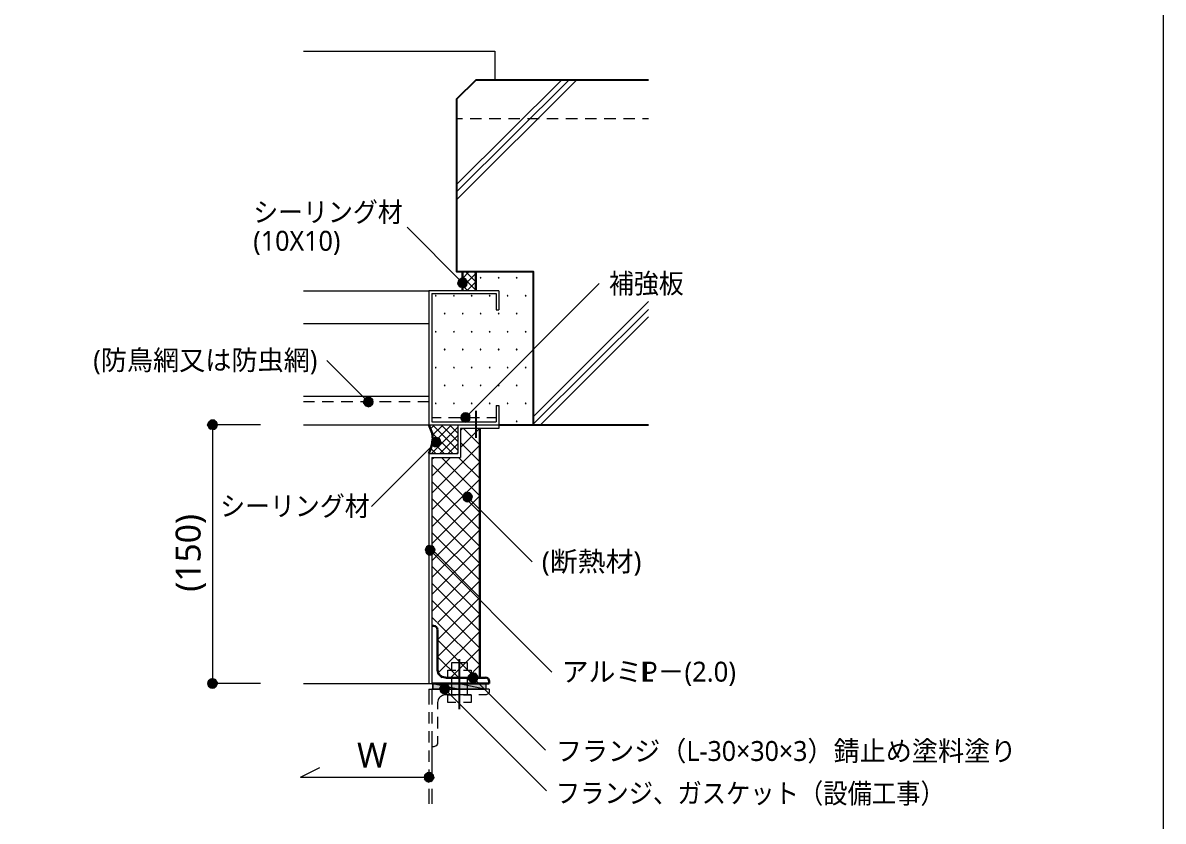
# Model space of a CAD drawing. Header units: millimetres. Extents: x 0 to 420, y 0 to 297.
# Drawn here: x 301.1 to 420.2, y 74.5 to 157.8 of the extents above; entities that cross this region are included whole.
import ezdxf
from ezdxf.enums import TextEntityAlignment as Align

# ---------------------------------------------------------------- set-up
doc = ezdxf.new("R2010")
doc.units = ezdxf.units.MM
doc.styles.add('kst32b', font='NotoSansJP-Variable.ttf')

msp = doc.modelspace()

# ---------------------------------------------------------------- hatches: boundary and pattern name
h = msp.add_hatch(color=7)
h.paths.add_polyline_path([(347.03, 131.19), (346.84, 131.17), (347.03, 130.7), (347.03, 131.19)])
h.paths.add_polyline_path([(346.84, 131.17), (347.03, 130.7), (346.67, 131.04), (346.84, 131.17)])
h.paths.add_polyline_path([(347.03, 130.7), (346.67, 131.04), (346.56, 130.89), (347.03, 130.7)])
for points in [[(347.22, 131.17), (347.03, 131.19), (347.03, 130.7), (347.22, 131.17)], [(348.91, 131.28), (348.89, 131.25), (348.87, 131.23), (348.89, 131.21), (348.91, 131.19), (348.93, 131.21), (348.95, 131.23), (348.93, 131.25), (348.91, 131.28)], [(350.8, 131.28), (350.77, 131.25), (350.75, 131.23), (350.77, 131.21), (350.8, 131.19), (350.82, 131.21), (350.84, 131.23), (350.82, 131.25), (350.8, 131.28)], [(352.68, 131.28), (352.66, 131.25), (352.64, 131.23), (352.66, 131.21), (352.68, 131.19), (352.7, 131.21), (352.72, 131.23), (352.7, 131.25), (352.68, 131.28)], [(344.23, 129.39), (344.21, 129.37), (344.19, 129.35), (344.21, 129.33), (344.23, 129.31), (344.25, 129.33), (344.28, 129.35), (344.25, 129.37), (344.23, 129.39)], [(346.12, 129.39), (346.1, 129.37), (346.07, 129.35), (346.1, 129.33), (346.12, 129.31), (346.14, 129.33), (346.16, 129.35), (346.14, 129.37), (346.12, 129.39)], [(347.98, 129.39), (347.96, 129.37), (347.94, 129.35), (347.96, 129.33), (347.98, 129.31), (348, 129.33), (348.02, 129.35), (348, 129.37), (347.98, 129.39)], [(349.86, 129.39), (349.84, 129.37), (349.82, 129.35), (349.84, 129.33), (349.86, 129.31), (349.88, 129.33), (349.91, 129.35), (349.88, 129.37), (349.86, 129.39)], [(351.73, 129.39), (351.71, 129.37), (351.68, 129.35), (351.71, 129.33), (351.73, 129.31), (351.75, 129.33), (351.77, 129.35), (351.75, 129.37), (351.73, 129.39)], [(353.61, 129.39), (353.59, 129.37), (353.57, 129.35), (353.59, 129.33), (353.61, 129.31), (353.63, 129.33), (353.65, 129.35), (353.63, 129.37), (353.61, 129.39)], [(345.16, 127.53), (345.14, 127.51), (345.12, 127.49), (345.14, 127.47), (345.16, 127.44), (345.19, 127.47), (345.21, 127.49), (345.19, 127.51), (345.16, 127.53)], [(347.05, 127.53), (347.03, 127.51), (347.01, 127.49), (347.03, 127.47), (347.05, 127.44), (347.07, 127.47), (347.09, 127.49), (347.07, 127.51), (347.05, 127.53)], [(348.91, 127.53), (348.89, 127.51), (348.87, 127.49), (348.89, 127.47), (348.91, 127.44), (348.93, 127.47), (348.95, 127.49), (348.93, 127.51), (348.91, 127.53)], [(350.8, 127.53), (350.77, 127.51), (350.75, 127.49), (350.77, 127.47), (350.8, 127.44), (350.82, 127.47), (350.84, 127.49), (350.82, 127.51), (350.8, 127.53)], [(352.68, 127.53), (352.66, 127.51), (352.64, 127.49), (352.66, 127.47), (352.68, 127.44), (352.7, 127.47), (352.72, 127.49), (352.7, 127.51), (352.68, 127.53)], [(344.23, 125.65), (344.21, 125.62), (344.19, 125.6), (344.21, 125.58), (344.23, 125.56), (344.25, 125.58), (344.28, 125.6), (344.25, 125.62), (344.23, 125.65)], [(346.12, 125.65), (346.1, 125.62), (346.07, 125.6), (346.1, 125.58), (346.12, 125.56), (346.14, 125.58), (346.16, 125.6), (346.14, 125.62), (346.12, 125.65)], [(347.98, 125.65), (347.96, 125.62), (347.94, 125.6), (347.96, 125.58), (347.98, 125.56), (348, 125.58), (348.02, 125.6), (348, 125.62), (347.98, 125.65)], [(349.86, 125.65), (349.84, 125.62), (349.82, 125.6), (349.84, 125.58), (349.86, 125.56), (349.88, 125.58), (349.91, 125.6), (349.88, 125.62), (349.86, 125.65)], [(351.73, 125.65), (351.71, 125.62), (351.68, 125.6), (351.71, 125.58), (351.73, 125.56), (351.75, 125.58), (351.77, 125.6), (351.75, 125.62), (351.73, 125.65)], [(353.61, 125.65), (353.59, 125.62), (353.57, 125.6), (353.59, 125.58), (353.61, 125.56), (353.63, 125.58), (353.65, 125.6), (353.63, 125.62), (353.61, 125.65)], [(345.16, 123.78), (345.14, 123.76), (345.12, 123.74), (345.14, 123.72), (345.16, 123.7), (345.19, 123.72), (345.21, 123.74), (345.19, 123.76), (345.16, 123.78)], [(347.05, 123.78), (347.03, 123.76), (347.01, 123.74), (347.03, 123.72), (347.05, 123.7), (347.07, 123.72), (347.09, 123.74), (347.07, 123.76), (347.05, 123.78)], [(348.91, 123.78), (348.89, 123.76), (348.87, 123.74), (348.89, 123.72), (348.91, 123.7), (348.93, 123.72), (348.95, 123.74), (348.93, 123.76), (348.91, 123.78)], [(350.8, 123.78), (350.77, 123.76), (350.75, 123.74), (350.77, 123.72), (350.8, 123.7), (350.82, 123.72), (350.84, 123.74), (350.82, 123.76), (350.8, 123.78)], [(352.68, 123.78), (352.66, 123.76), (352.64, 123.74), (352.66, 123.72), (352.68, 123.7), (352.7, 123.72), (352.72, 123.74), (352.7, 123.76), (352.68, 123.78)], [(344.23, 121.9), (344.21, 121.88), (344.19, 121.86), (344.21, 121.84), (344.23, 121.81), (344.25, 121.84), (344.28, 121.86), (344.25, 121.88), (344.23, 121.9)], [(346.12, 121.9), (346.1, 121.88), (346.07, 121.86), (346.1, 121.84), (346.12, 121.81), (346.14, 121.84), (346.16, 121.86), (346.14, 121.88), (346.12, 121.9)], [(347.98, 121.9), (347.96, 121.88), (347.94, 121.86), (347.96, 121.84), (347.98, 121.81), (348, 121.84), (348.02, 121.86), (348, 121.88), (347.98, 121.9)], [(349.86, 121.9), (349.84, 121.88), (349.82, 121.86), (349.84, 121.84), (349.86, 121.81), (349.88, 121.84), (349.91, 121.86), (349.88, 121.88), (349.86, 121.9)], [(351.73, 121.9), (351.71, 121.88), (351.68, 121.86), (351.71, 121.84), (351.73, 121.81), (351.75, 121.84), (351.77, 121.86), (351.75, 121.88), (351.73, 121.9)], [(353.61, 121.9), (353.59, 121.88), (353.57, 121.86), (353.59, 121.84), (353.61, 121.81), (353.63, 121.84), (353.65, 121.86), (353.63, 121.88), (353.61, 121.9)], [(345.16, 120.04), (345.14, 120.01), (345.12, 119.99), (345.14, 119.97), (345.16, 119.95), (345.19, 119.97), (345.21, 119.99), (345.19, 120.01), (345.16, 120.04)], [(347.05, 120.04), (347.03, 120.01), (347.01, 119.99), (347.03, 119.97), (347.05, 119.95), (347.07, 119.97), (347.09, 119.99), (347.07, 120.01), (347.05, 120.04)], [(348.91, 120.04), (348.89, 120.01), (348.87, 119.99), (348.89, 119.97), (348.91, 119.95), (348.93, 119.97), (348.95, 119.99), (348.93, 120.01), (348.91, 120.04)], [(350.8, 120.04), (350.77, 120.01), (350.75, 119.99), (350.77, 119.97), (350.8, 119.95), (350.82, 119.97), (350.84, 119.99), (350.82, 120.01), (350.8, 120.04)], [(352.68, 120.04), (352.66, 120.01), (352.64, 119.99), (352.66, 119.97), (352.68, 119.95), (352.7, 119.97), (352.72, 119.99), (352.7, 120.01), (352.68, 120.04)], [(337.38, 118.75), (337.18, 118.79), (337.18, 118.28), (337.38, 118.75)], [(344.23, 118.15), (344.21, 118.13), (344.19, 118.11), (344.21, 118.09), (344.23, 118.07), (344.25, 118.09), (344.28, 118.11), (344.25, 118.13), (344.23, 118.15)], [(346.12, 118.15), (346.1, 118.13), (346.07, 118.11), (346.1, 118.09), (346.12, 118.07), (346.14, 118.09), (346.16, 118.11), (346.14, 118.13), (346.12, 118.15)], [(347.98, 118.15), (347.96, 118.13), (347.94, 118.11), (347.96, 118.09), (347.98, 118.07), (348, 118.09), (348.02, 118.11), (348, 118.13), (347.98, 118.15)], [(349.86, 118.15), (349.84, 118.13), (349.82, 118.11), (349.84, 118.09), (349.86, 118.07), (349.88, 118.09), (349.91, 118.11), (349.88, 118.13), (349.86, 118.15)], [(351.73, 118.15), (351.71, 118.13), (351.68, 118.11), (351.71, 118.09), (351.73, 118.07), (351.75, 118.09), (351.77, 118.11), (351.75, 118.13), (351.73, 118.15)], [(353.61, 118.15), (353.59, 118.13), (353.57, 118.11), (353.59, 118.09), (353.61, 118.07), (353.63, 118.09), (353.65, 118.11), (353.63, 118.13), (353.61, 118.15)], [(347.51, 117.09), (347.32, 117.14), (347.32, 116.65), (347.51, 117.09)], [(321.12, 116.35), (320.93, 116.37), (320.93, 115.89), (321.12, 116.35)], [(352.68, 116.27), (352.66, 116.25), (352.64, 116.23), (352.66, 116.21), (352.68, 116.18), (352.7, 116.21), (352.72, 116.23), (352.7, 116.25), (352.68, 116.27)], [(344.72, 114.28), (344.61, 114.43), (344.28, 114.09), (344.72, 114.28)], [(347.37, 108.8), (347.2, 108.69), (347.56, 108.33), (347.37, 108.8)], [(343.45, 103.25), (343.28, 103.15), (343.64, 102.79), (343.45, 103.25)], [(347.94, 89.94), (347.77, 89.83), (348.13, 89.47), (347.94, 89.94)], [(320.74, 88.41), (320.93, 88.39), (320.93, 88.88), (320.74, 88.41)], [(344.97, 88.77), (344.81, 88.65), (345.16, 88.31), (344.97, 88.77)], [(349.5, 88.88), (349.5, 88.88), (346.71, 88.88), (349.5, 88.88), (346.71, 88.88), (346.73, 88.88), (349.5, 88.88)], [(343.07, 79.29), (343.03, 79.1), (343.51, 79.1), (343.07, 79.29)]]:
    msp.add_hatch(color=7).paths.add_polyline_path(points)
h = msp.add_hatch(color=7)
h.paths.add_polyline_path([(347.51, 130.7), (347.49, 130.89), (347.03, 130.7), (347.51, 130.7)])
h.paths.add_polyline_path([(347.49, 130.89), (347.03, 130.7), (347.39, 131.04), (347.49, 130.89)])
h.paths.add_polyline_path([(347.03, 130.7), (347.39, 131.04), (347.22, 131.17), (347.03, 130.7)])
h = msp.add_hatch(color=7)
h.paths.add_polyline_path([(346.56, 130.89), (346.52, 130.7), (347.03, 130.7), (346.56, 130.89)])
h.paths.add_polyline_path([(346.52, 130.7), (347.03, 130.7), (346.56, 130.51), (346.52, 130.7)])
h.paths.add_polyline_path([(347.03, 130.7), (346.56, 130.51), (346.67, 130.34), (347.03, 130.7)])
h = msp.add_hatch(color=7)
h.paths.add_polyline_path([(346.67, 130.34), (346.84, 130.24), (347.03, 130.7), (346.67, 130.34)])
h.paths.add_polyline_path([(346.84, 130.24), (347.03, 130.7), (347.03, 130.2), (346.84, 130.24)])
h.paths.add_polyline_path([(347.03, 130.7), (347.03, 130.2), (347.22, 130.24), (347.03, 130.7)])
h = msp.add_hatch(color=7)
h.paths.add_polyline_path([(347.22, 130.24), (347.39, 130.34), (347.03, 130.7), (347.22, 130.24)])
h.paths.add_polyline_path([(347.39, 130.34), (347.03, 130.7), (347.49, 130.51), (347.39, 130.34)])
h.paths.add_polyline_path([(347.03, 130.7), (347.49, 130.51), (347.51, 130.7), (347.03, 130.7)])
h = msp.add_hatch(color=7)
h.paths.add_polyline_path([(336.74, 118.47), (336.7, 118.28), (337.18, 118.28), (336.74, 118.47)])
h.paths.add_polyline_path([(336.7, 118.28), (337.18, 118.28), (336.74, 118.09), (336.7, 118.28)])
h.paths.add_polyline_path([(337.18, 118.28), (336.74, 118.09), (336.85, 117.92), (337.18, 118.28)])
h = msp.add_hatch(color=7)
h.paths.add_polyline_path([(337.18, 118.79), (336.99, 118.75), (337.18, 118.28), (337.18, 118.79)])
h.paths.add_polyline_path([(336.99, 118.75), (337.18, 118.28), (336.85, 118.64), (336.99, 118.75)])
h.paths.add_polyline_path([(337.18, 118.28), (336.85, 118.64), (336.74, 118.47), (337.18, 118.28)])
h = msp.add_hatch(color=7)
h.paths.add_polyline_path([(336.85, 117.92), (336.99, 117.81), (337.18, 118.28), (336.85, 117.92)])
h.paths.add_polyline_path([(336.99, 117.81), (337.18, 118.28), (337.18, 117.77), (336.99, 117.81)])
h.paths.add_polyline_path([(337.18, 118.28), (337.18, 117.77), (337.38, 117.81), (337.18, 118.28)])
h = msp.add_hatch(color=7)
h.paths.add_polyline_path([(337.69, 118.28), (337.65, 118.47), (337.18, 118.28), (337.69, 118.28)])
h.paths.add_polyline_path([(337.65, 118.47), (337.18, 118.28), (337.54, 118.64), (337.65, 118.47)])
h.paths.add_polyline_path([(337.18, 118.28), (337.54, 118.64), (337.38, 118.75), (337.18, 118.28)])
h = msp.add_hatch(color=7)
h.paths.add_polyline_path([(337.38, 117.81), (337.54, 117.92), (337.18, 118.28), (337.38, 117.81)])
h.paths.add_polyline_path([(337.54, 117.92), (337.18, 118.28), (337.65, 118.09), (337.54, 117.92)])
h.paths.add_polyline_path([(337.18, 118.28), (337.65, 118.09), (337.69, 118.28), (337.18, 118.28)])
h = msp.add_hatch(color=7)
h.paths.add_polyline_path([(346.88, 116.84), (346.84, 116.65), (347.32, 116.65), (346.88, 116.84)])
h.paths.add_polyline_path([(346.84, 116.65), (347.32, 116.65), (346.88, 116.46), (346.84, 116.65)])
h.paths.add_polyline_path([(347.32, 116.65), (346.88, 116.46), (346.99, 116.29), (347.32, 116.65)])
h = msp.add_hatch(color=7)
h.paths.add_polyline_path([(347.32, 117.14), (347.13, 117.09), (347.32, 116.65), (347.32, 117.14)])
h.paths.add_polyline_path([(347.13, 117.09), (347.32, 116.65), (346.99, 116.99), (347.13, 117.09)])
h.paths.add_polyline_path([(347.32, 116.65), (346.99, 116.99), (346.88, 116.84), (347.32, 116.65)])
h = msp.add_hatch(color=7)
h.paths.add_polyline_path([(347.83, 116.65), (347.79, 116.84), (347.32, 116.65), (347.83, 116.65)])
h.paths.add_polyline_path([(347.79, 116.84), (347.32, 116.65), (347.68, 116.99), (347.79, 116.84)])
h.paths.add_polyline_path([(347.32, 116.65), (347.68, 116.99), (347.51, 117.09), (347.32, 116.65)])
h = msp.add_hatch(color=7)
h.paths.add_polyline_path([(320.46, 116.08), (320.42, 115.89), (320.93, 115.89), (320.46, 116.08)])
h.paths.add_polyline_path([(320.42, 115.89), (320.93, 115.89), (320.46, 115.7), (320.42, 115.89)])
h.paths.add_polyline_path([(320.93, 115.89), (320.46, 115.7), (320.57, 115.53), (320.93, 115.89)])
h = msp.add_hatch(color=7)
h.paths.add_polyline_path([(320.93, 116.37), (320.74, 116.35), (320.93, 115.89), (320.93, 116.37)])
h.paths.add_polyline_path([(320.74, 116.35), (320.93, 115.89), (320.57, 116.23), (320.74, 116.35)])
h.paths.add_polyline_path([(320.93, 115.89), (320.57, 116.23), (320.46, 116.08), (320.93, 115.89)])
h = msp.add_hatch(color=7)
h.paths.add_polyline_path([(320.57, 115.53), (320.74, 115.42), (320.93, 115.89), (320.57, 115.53)])
h.paths.add_polyline_path([(320.74, 115.42), (320.93, 115.89), (320.93, 115.38), (320.74, 115.42)])
h.paths.add_polyline_path([(320.93, 115.89), (320.93, 115.38), (321.12, 115.42), (320.93, 115.89)])
h = msp.add_hatch(color=7)
h.paths.add_polyline_path([(321.44, 115.89), (321.39, 116.08), (320.93, 115.89), (321.44, 115.89)])
h.paths.add_polyline_path([(321.39, 116.08), (320.93, 115.89), (321.29, 116.23), (321.39, 116.08)])
h.paths.add_polyline_path([(320.93, 115.89), (321.29, 116.23), (321.12, 116.35), (320.93, 115.89)])
h = msp.add_hatch(color=7)
h.paths.add_polyline_path([(321.12, 115.42), (321.29, 115.53), (320.93, 115.89), (321.12, 115.42)])
h.paths.add_polyline_path([(321.29, 115.53), (320.93, 115.89), (321.39, 115.7), (321.29, 115.53)])
h.paths.add_polyline_path([(320.93, 115.89), (321.39, 115.7), (321.44, 115.89), (320.93, 115.89)])
h = msp.add_hatch(color=7)
h.paths.add_polyline_path([(346.99, 116.29), (347.13, 116.18), (347.32, 116.65), (346.99, 116.29)])
h.paths.add_polyline_path([(347.13, 116.18), (347.32, 116.65), (347.32, 116.14), (347.13, 116.18)])
h.paths.add_polyline_path([(347.32, 116.65), (347.32, 116.14), (347.51, 116.18), (347.32, 116.65)])
h = msp.add_hatch(color=7)
h.paths.add_polyline_path([(347.51, 116.18), (347.68, 116.29), (347.32, 116.65), (347.51, 116.18)])
h.paths.add_polyline_path([(347.68, 116.29), (347.32, 116.65), (347.79, 116.46), (347.68, 116.29)])
h.paths.add_polyline_path([(347.32, 116.65), (347.79, 116.46), (347.83, 116.65), (347.32, 116.65)])
h = msp.add_hatch(color=7)
h.paths.add_polyline_path([(344.09, 114.53), (343.92, 114.43), (344.28, 114.09), (344.09, 114.53)])
h.paths.add_polyline_path([(343.92, 114.43), (344.28, 114.09), (343.81, 114.28), (343.92, 114.43)])
h.paths.add_polyline_path([(344.28, 114.09), (343.81, 114.28), (343.77, 114.09), (344.28, 114.09)])
h = msp.add_hatch(color=7)
h.paths.add_polyline_path([(344.61, 114.43), (344.47, 114.53), (344.28, 114.09), (344.61, 114.43)])
h.paths.add_polyline_path([(344.47, 114.53), (344.28, 114.09), (344.28, 114.58), (344.47, 114.53)])
h.paths.add_polyline_path([(344.28, 114.09), (344.28, 114.58), (344.09, 114.53), (344.28, 114.09)])
h = msp.add_hatch(color=7)
h.paths.add_polyline_path([(344.61, 113.73), (344.72, 113.9), (344.28, 114.09), (344.61, 113.73)])
h.paths.add_polyline_path([(344.72, 113.9), (344.28, 114.09), (344.76, 114.09), (344.72, 113.9)])
h.paths.add_polyline_path([(344.28, 114.09), (344.76, 114.09), (344.72, 114.28), (344.28, 114.09)])
h = msp.add_hatch(color=7)
h.paths.add_polyline_path([(343.77, 114.09), (343.81, 113.9), (344.28, 114.09), (343.77, 114.09)])
h.paths.add_polyline_path([(343.81, 113.9), (344.28, 114.09), (343.92, 113.73), (343.81, 113.9)])
h.paths.add_polyline_path([(344.28, 114.09), (343.92, 113.73), (344.09, 113.62), (344.28, 114.09)])
h = msp.add_hatch(color=7)
h.paths.add_polyline_path([(344.09, 113.62), (344.28, 113.58), (344.28, 114.09), (344.09, 113.62)])
h.paths.add_polyline_path([(344.28, 113.58), (344.28, 114.09), (344.47, 113.62), (344.28, 113.58)])
h.paths.add_polyline_path([(344.28, 114.09), (344.47, 113.62), (344.61, 113.73), (344.28, 114.09)])
h = msp.add_hatch(color=7)
h.paths.add_polyline_path([(347.2, 108.69), (347.09, 108.52), (347.56, 108.33), (347.2, 108.69)])
h.paths.add_polyline_path([(347.09, 108.52), (347.56, 108.33), (347.05, 108.33), (347.09, 108.52)])
h.paths.add_polyline_path([(347.56, 108.33), (347.05, 108.33), (347.09, 108.14), (347.56, 108.33)])
h = msp.add_hatch(color=7)
h.paths.add_polyline_path([(347.09, 108.14), (347.2, 107.99), (347.56, 108.33), (347.09, 108.14)])
h.paths.add_polyline_path([(347.2, 107.99), (347.56, 108.33), (347.37, 107.87), (347.2, 107.99)])
h.paths.add_polyline_path([(347.56, 108.33), (347.37, 107.87), (347.56, 107.84), (347.56, 108.33)])
h = msp.add_hatch(color=7)
h.paths.add_polyline_path([(347.9, 108.69), (347.75, 108.8), (347.56, 108.33), (347.9, 108.69)])
h.paths.add_polyline_path([(347.75, 108.8), (347.56, 108.33), (347.56, 108.84), (347.75, 108.8)])
h.paths.add_polyline_path([(347.56, 108.33), (347.56, 108.84), (347.37, 108.8), (347.56, 108.33)])
h = msp.add_hatch(color=7)
h.paths.add_polyline_path([(348, 108.14), (348.04, 108.33), (347.56, 108.33), (348, 108.14)])
h.paths.add_polyline_path([(348.04, 108.33), (347.56, 108.33), (348, 108.52), (348.04, 108.33)])
h.paths.add_polyline_path([(347.56, 108.33), (348, 108.52), (347.9, 108.69), (347.56, 108.33)])
h = msp.add_hatch(color=7)
h.paths.add_polyline_path([(347.56, 107.84), (347.75, 107.87), (347.56, 108.33), (347.56, 107.84)])
h.paths.add_polyline_path([(347.75, 107.87), (347.56, 108.33), (347.9, 107.99), (347.75, 107.87)])
h.paths.add_polyline_path([(347.56, 108.33), (347.9, 107.99), (348, 108.14), (347.56, 108.33)])
h = msp.add_hatch(color=7)
h.paths.add_polyline_path([(343.28, 103.15), (343.18, 102.98), (343.64, 102.79), (343.28, 103.15)])
h.paths.add_polyline_path([(343.18, 102.98), (343.64, 102.79), (343.15, 102.79), (343.18, 102.98)])
h.paths.add_polyline_path([(343.64, 102.79), (343.15, 102.79), (343.18, 102.59), (343.64, 102.79)])
h = msp.add_hatch(color=7)
h.paths.add_polyline_path([(343.18, 102.59), (343.28, 102.45), (343.64, 102.79), (343.18, 102.59)])
h.paths.add_polyline_path([(343.28, 102.45), (343.64, 102.79), (343.45, 102.32), (343.28, 102.45)])
h.paths.add_polyline_path([(343.64, 102.79), (343.45, 102.32), (343.64, 102.3), (343.64, 102.79)])
h = msp.add_hatch(color=7)
h.paths.add_polyline_path([(344, 103.15), (343.83, 103.25), (343.64, 102.79), (344, 103.15)])
h.paths.add_polyline_path([(343.83, 103.25), (343.64, 102.79), (343.64, 103.29), (343.83, 103.25)])
h.paths.add_polyline_path([(343.64, 102.79), (343.64, 103.29), (343.45, 103.25), (343.64, 102.79)])
h = msp.add_hatch(color=7)
h.paths.add_polyline_path([(344.11, 102.59), (344.15, 102.79), (343.64, 102.79), (344.11, 102.59)])
h.paths.add_polyline_path([(344.15, 102.79), (343.64, 102.79), (344.11, 102.98), (344.15, 102.79)])
h.paths.add_polyline_path([(343.64, 102.79), (344.11, 102.98), (344, 103.15), (343.64, 102.79)])
h = msp.add_hatch(color=7)
h.paths.add_polyline_path([(343.64, 102.3), (343.83, 102.32), (343.64, 102.79), (343.64, 102.3)])
h.paths.add_polyline_path([(343.83, 102.32), (343.64, 102.79), (344, 102.45), (343.83, 102.32)])
h.paths.add_polyline_path([(343.64, 102.79), (344, 102.45), (344.11, 102.59), (343.64, 102.79)])
h = msp.add_hatch(color=7)
h.paths.add_polyline_path([(320.74, 89.34), (320.57, 89.24), (320.93, 88.88), (320.74, 89.34)])
h.paths.add_polyline_path([(320.57, 89.24), (320.93, 88.88), (320.46, 89.07), (320.57, 89.24)])
h.paths.add_polyline_path([(320.93, 88.88), (320.46, 89.07), (320.42, 88.88), (320.93, 88.88)])
h = msp.add_hatch(color=7)
h.paths.add_polyline_path([(321.29, 89.24), (321.12, 89.34), (320.93, 88.88), (321.29, 89.24)])
h.paths.add_polyline_path([(321.12, 89.34), (320.93, 88.88), (320.93, 89.39), (321.12, 89.34)])
h.paths.add_polyline_path([(320.93, 88.88), (320.93, 89.39), (320.74, 89.34), (320.93, 88.88)])
h = msp.add_hatch(color=7)
h.paths.add_polyline_path([(347.77, 89.83), (347.66, 89.66), (348.13, 89.47), (347.77, 89.83)])
h.paths.add_polyline_path([(347.66, 89.66), (348.13, 89.47), (347.62, 89.47), (347.66, 89.66)])
h.paths.add_polyline_path([(348.13, 89.47), (347.62, 89.47), (347.66, 89.28), (348.13, 89.47)])
h = msp.add_hatch(color=7)
h.paths.add_polyline_path([(347.66, 89.28), (347.77, 89.13), (348.13, 89.47), (347.66, 89.28)])
h.paths.add_polyline_path([(347.77, 89.13), (348.13, 89.47), (347.94, 89.03), (347.77, 89.13)])
h.paths.add_polyline_path([(348.13, 89.47), (347.94, 89.03), (348.13, 88.98), (348.13, 89.47)])
h = msp.add_hatch(color=7)
h.paths.add_polyline_path([(348.47, 89.83), (348.32, 89.94), (348.13, 89.47), (348.47, 89.83)])
h.paths.add_polyline_path([(348.32, 89.94), (348.13, 89.47), (348.13, 89.98), (348.32, 89.94)])
h.paths.add_polyline_path([(348.13, 89.47), (348.13, 89.98), (347.94, 89.94), (348.13, 89.47)])
h = msp.add_hatch(color=7)
h.paths.add_polyline_path([(348.57, 89.28), (348.62, 89.47), (348.13, 89.47), (348.57, 89.28)])
h.paths.add_polyline_path([(348.62, 89.47), (348.13, 89.47), (348.57, 89.66), (348.62, 89.47)])
h.paths.add_polyline_path([(348.13, 89.47), (348.57, 89.66), (348.47, 89.83), (348.13, 89.47)])
h = msp.add_hatch(color=7)
h.paths.add_polyline_path([(348.13, 88.98), (348.32, 89.03), (348.13, 89.47), (348.13, 88.98)])
h.paths.add_polyline_path([(348.32, 89.03), (348.13, 89.47), (348.47, 89.13), (348.32, 89.03)])
h.paths.add_polyline_path([(348.13, 89.47), (348.47, 89.13), (348.57, 89.28), (348.13, 89.47)])
h = msp.add_hatch(color=7)
h.paths.add_polyline_path([(320.42, 88.88), (320.46, 88.69), (320.93, 88.88), (320.42, 88.88)])
h.paths.add_polyline_path([(320.46, 88.69), (320.93, 88.88), (320.57, 88.52), (320.46, 88.69)])
h.paths.add_polyline_path([(320.93, 88.88), (320.57, 88.52), (320.74, 88.41), (320.93, 88.88)])
h = msp.add_hatch(color=7)
h.paths.add_polyline_path([(321.39, 88.69), (321.44, 88.88), (320.93, 88.88), (321.39, 88.69)])
h.paths.add_polyline_path([(321.44, 88.88), (320.93, 88.88), (321.39, 89.07), (321.44, 88.88)])
h.paths.add_polyline_path([(320.93, 88.88), (321.39, 89.07), (321.29, 89.24), (320.93, 88.88)])
h = msp.add_hatch(color=7)
h.paths.add_polyline_path([(320.93, 88.39), (321.12, 88.41), (320.93, 88.88), (320.93, 88.39)])
h.paths.add_polyline_path([(321.12, 88.41), (320.93, 88.88), (321.29, 88.52), (321.12, 88.41)])
h.paths.add_polyline_path([(320.93, 88.88), (321.29, 88.52), (321.39, 88.69), (320.93, 88.88)])
h = msp.add_hatch(color=7)
h.paths.add_polyline_path([(346.71, 88.88), (343.92, 88.88), (346.71, 88.29), (346.71, 88.88)])
h.paths.add_polyline_path([(343.92, 88.88), (346.71, 88.29), (343.92, 88.29), (343.92, 88.88)])
h = msp.add_hatch(color=7)
h.paths.add_polyline_path([(344.81, 88.65), (344.7, 88.5), (345.16, 88.31), (344.81, 88.65)])
h.paths.add_polyline_path([(344.7, 88.5), (345.16, 88.31), (344.66, 88.31), (344.7, 88.5)])
h.paths.add_polyline_path([(345.16, 88.31), (344.66, 88.31), (344.7, 88.12), (345.16, 88.31)])
h = msp.add_hatch(color=7)
h.paths.add_polyline_path([(344.7, 88.12), (344.81, 87.95), (345.16, 88.31), (344.7, 88.12)])
h.paths.add_polyline_path([(344.81, 87.95), (345.16, 88.31), (344.97, 87.84), (344.81, 87.95)])
h.paths.add_polyline_path([(345.16, 88.31), (344.97, 87.84), (345.16, 87.8), (345.16, 88.31)])
h = msp.add_hatch(color=7)
h.paths.add_polyline_path([(345.52, 88.65), (345.36, 88.77), (345.16, 88.31), (345.52, 88.65)])
h.paths.add_polyline_path([(345.36, 88.77), (345.16, 88.31), (345.16, 88.79), (345.36, 88.77)])
h.paths.add_polyline_path([(345.16, 88.31), (345.16, 88.79), (344.97, 88.77), (345.16, 88.31)])
h = msp.add_hatch(color=7)
h.paths.add_polyline_path([(345.63, 88.12), (345.67, 88.31), (345.16, 88.31), (345.63, 88.12)])
h.paths.add_polyline_path([(345.67, 88.31), (345.16, 88.31), (345.63, 88.5), (345.67, 88.31)])
h.paths.add_polyline_path([(345.16, 88.31), (345.63, 88.5), (345.52, 88.65), (345.16, 88.31)])
h = msp.add_hatch(color=7)
h.paths.add_polyline_path([(345.16, 87.8), (345.36, 87.84), (345.16, 88.31), (345.16, 87.8)])
h.paths.add_polyline_path([(345.36, 87.84), (345.16, 88.31), (345.52, 87.95), (345.36, 87.84)])
h.paths.add_polyline_path([(345.16, 88.31), (345.52, 87.95), (345.63, 88.12), (345.16, 88.31)])
h = msp.add_hatch(color=7)
h.paths.add_polyline_path([(349.5, 88.88), (346.71, 88.88), (349.5, 88.29), (349.5, 88.88)])
h.paths.add_polyline_path([(346.71, 88.88), (349.5, 88.29), (346.71, 88.29), (346.71, 88.88)])
h = msp.add_hatch(color=7)
h.paths.add_polyline_path([(343.03, 79.1), (343.07, 78.91), (343.51, 79.1), (343.03, 79.1)])
h.paths.add_polyline_path([(343.07, 78.91), (343.51, 79.1), (343.18, 78.74), (343.07, 78.91)])
h.paths.add_polyline_path([(343.51, 79.1), (343.18, 78.74), (343.32, 78.63), (343.51, 79.1)])
h = msp.add_hatch(color=7)
h.paths.add_polyline_path([(343.51, 79.59), (343.32, 79.54), (343.51, 79.1), (343.51, 79.59)])
h.paths.add_polyline_path([(343.32, 79.54), (343.51, 79.1), (343.18, 79.44), (343.32, 79.54)])
h.paths.add_polyline_path([(343.51, 79.1), (343.18, 79.44), (343.07, 79.29), (343.51, 79.1)])
h = msp.add_hatch(color=7)
h.paths.add_polyline_path([(343.32, 78.63), (343.51, 78.59), (343.51, 79.1), (343.32, 78.63)])
h.paths.add_polyline_path([(343.51, 78.59), (343.51, 79.1), (343.73, 78.63), (343.51, 78.59)])
h.paths.add_polyline_path([(343.51, 79.1), (343.73, 78.63), (343.87, 78.74), (343.51, 79.1)])
h = msp.add_hatch(color=7)
h.paths.add_polyline_path([(343.98, 79.29), (343.87, 79.44), (343.51, 79.1), (343.98, 79.29)])
h.paths.add_polyline_path([(343.87, 79.44), (343.51, 79.1), (343.73, 79.54), (343.87, 79.44)])
h.paths.add_polyline_path([(343.51, 79.1), (343.73, 79.54), (343.51, 79.59), (343.51, 79.1)])
h = msp.add_hatch(color=7)
h.paths.add_polyline_path([(343.87, 78.74), (343.98, 78.91), (343.51, 79.1), (343.87, 78.74)])
h.paths.add_polyline_path([(343.98, 78.91), (343.51, 79.1), (344.02, 79.1), (343.98, 78.91)])
h.paths.add_polyline_path([(343.51, 79.1), (344.02, 79.1), (343.98, 79.29), (343.51, 79.1)])

# ---------------------------------------------------------------- linework, layer by layer
at = {"lineweight": 13}
for points in [[(0.19, 0), (0.19, 296.97), (420.16, 296.97), (420.16, 0)], [(349.5, 88.88), (343.92, 88.88), (343.92, 88.29), (349.5, 88.29)]]:
    msp.add_lwpolyline(points, close=True, dxfattribs=at)
for points in [[(330.43, 154.88), (350.41, 154.88), (350.41, 151.87)], [(346.41, 139.38), (358.92, 151.87)], [(346.41, 140.97), (357.34, 151.87)], [(346.41, 140.19), (358.12, 151.87)], [(346.41, 147.87), (347.03, 147.87)], [(347.83, 147.87), (349.02, 147.87)], [(349.82, 147.87), (351.03, 147.87)], [(351.83, 147.87), (353.02, 147.87)], [(353.82, 147.87), (355.03, 147.87)], [(355.83, 147.87), (357.02, 147.87)], [(357.82, 147.87), (359.03, 147.87)], [(359.83, 147.87), (361.02, 147.87)], [(361.82, 147.87), (363.03, 147.87)], [(363.83, 147.87), (365.02, 147.87)], [(365.82, 147.87), (366.42, 147.87)], [(347.03, 130.7), (341.23, 136.5)], [(347.03, 131.17), (347.73, 131.89)], [(347.03, 130.28), (348.42, 131.68)], [(348.42, 129.92), (347.03, 131.32)], [(348.42, 130.79), (347.34, 131.89)], [(348.42, 131.68), (348.23, 131.89)], [(330.43, 129.88), (343.51, 129.88)], [(350.82, 129.88), (343.51, 129.88), (343.51, 115.89)], [(347.58, 129.88), (347.03, 130.43)], [(347.32, 116.65), (361.29, 130.62)], [(347.49, 129.88), (348.42, 130.81)], [(348.38, 129.88), (348.42, 129.92)], [(350.82, 129.88), (350.82, 127.89)], [(343.83, 129.58), (343.83, 116.18), (350.52, 116.18)], [(343.83, 129.58), (350.52, 129.58)], [(350.52, 129.58), (350.52, 127.89)], [(354.41, 116.73), (366.42, 128.74)], [(350.52, 127.89), (350.82, 127.89)], [(354.41, 115.95), (366.42, 127.93)], [(330.43, 126.47), (343.51, 126.47)], [(355.16, 115.89), (366.42, 127.15)], [(337.18, 118.28), (332.87, 122.6)], [(330.43, 118.87), (343.51, 118.87)], [(331.58, 118.28), (330.43, 118.28)], [(333.57, 118.28), (332.38, 118.28)], [(335.58, 118.28), (334.37, 118.28)], [(337.57, 118.28), (336.38, 118.28)], [(339.58, 118.28), (338.37, 118.28)], [(341.57, 118.28), (340.38, 118.28)], [(343.51, 118.28), (342.37, 118.28)], [(350.82, 117.88), (350.82, 115.49), (346.82, 115.49)], [(350.52, 117.88), (350.52, 116.18)], [(350.52, 117.88), (350.82, 117.88)], [(320.93, 115.89), (320.93, 88.88)], [(325.95, 115.89), (320.97, 115.89)], [(330.43, 115.89), (343.51, 115.89)], [(343.51, 115.89), (350.82, 115.89)], [(343.68, 115.46), (344.11, 115.89)], [(343.77, 112.88), (346.52, 115.65)], [(343.83, 116.65), (344.78, 116.65)], [(343.85, 113.86), (345.88, 115.89)], [(343.87, 114.77), (345, 115.89)], [(346.52, 113.24), (343.89, 115.89)], [(346.52, 114.13), (344.78, 115.89)], [(345.57, 116.65), (346.77, 116.65)], [(346.52, 115.02), (345.67, 115.89)], [(346.52, 115.89), (346.52, 112.88)], [(346.82, 115.29), (347.01, 115.49)], [(346.82, 113.52), (348.78, 115.49)], [(346.82, 115.49), (346.82, 112.48)], [(348.83, 113.79), (347.13, 115.49)], [(347.58, 116.65), (348.78, 116.65)], [(349.57, 116.65), (350.52, 116.65)], [(346.01, 112.88), (343.83, 115.06)], [(344.64, 112.88), (346.52, 114.77)], [(344.28, 114.09), (337.54, 107.36)], [(344.23, 112.88), (343.7, 113.41)], [(343.83, 108.75), (348.83, 113.75)], [(345.12, 112.88), (343.87, 114.13)], [(345.52, 112.88), (346.52, 113.88)], [(348.83, 112.01), (346.82, 114.02)], [(343.51, 112.88), (346.52, 112.88)], [(343.51, 112.88), (343.51, 88.88)], [(343.83, 112.29), (344.02, 112.48)], [(343.83, 110.53), (345.78, 112.48)], [(343.83, 112.48), (346.82, 112.48)], [(343.83, 112.48), (343.83, 88.88)], [(343.83, 107), (348.83, 111.99)], [(348.83, 108.48), (344.83, 112.48)], [(346.41, 112.88), (346.52, 112.99)], [(348.83, 110.26), (346.6, 112.48)], [(348.83, 106.72), (343.83, 111.72)], [(343.83, 105.22), (348.83, 110.21)], [(348.83, 104.94), (343.83, 109.96)], [(343.83, 103.46), (348.83, 108.46)], [(347.56, 108.33), (354.31, 101.58)], [(348.83, 103.19), (343.83, 108.18)], [(343.83, 101.68), (348.83, 106.68)], [(348.83, 101.41), (343.83, 106.43)], [(343.83, 99.93), (348.83, 104.92)], [(348.83, 99.65), (343.83, 104.65)], [(343.64, 102.79), (356.36, 90.06)], [(343.83, 98.15), (348.83, 103.15)], [(348.83, 97.87), (343.83, 102.89)], [(343.83, 96.39), (348.83, 101.39)], [(348.83, 96.12), (343.83, 101.11)], [(348.83, 94.34), (343.83, 99.34)], [(344.42, 95.21), (348.83, 99.61)], [(344.42, 93.45), (348.83, 97.85)], [(348.83, 92.58), (343.83, 97.58)], [(344.36, 95.29), (343.83, 95.8)], [(344.42, 91.67), (348.83, 96.08)], [(348.83, 90.81), (344.42, 95.21)], [(344.42, 89.92), (348.83, 94.32)], [(348.38, 89.47), (344.42, 93.45)], [(346.63, 89.47), (344.42, 91.67)], [(345.76, 89.47), (348.83, 92.54)], [(345.91, 90.28), (345.91, 91.08), (347.51, 91.08), (347.51, 90.28)], [(347.54, 89.47), (348.83, 90.78)], [(344.85, 89.47), (344.42, 89.92)], [(346.31, 89.47), (345.5, 89.47), (345.5, 90.28), (346.31, 90.28)], [(347.51, 89.47), (347.51, 87.69), (345.91, 87.69), (345.91, 89.47)], [(347.11, 90.28), (347.92, 90.28), (347.92, 89.47)], [(347.92, 89.47), (347.11, 89.47)], [(348.13, 89.47), (355.68, 81.92)], [(325.95, 88.88), (320.97, 88.88)], [(330.43, 88.88), (343.51, 88.88)], [(343.51, 88.88), (343.83, 88.88)], [(343.51, 88.29), (343.83, 88.29)], [(343.51, 88.29), (343.51, 86.7)], [(344.42, 88.29), (343.83, 88.29), (343.83, 86.7)], [(345.16, 88.31), (355.79, 77.68)], [(346.41, 88.29), (345.23, 88.29)], [(348.42, 88.29), (347.22, 88.29)], [(349.82, 88.29), (349.23, 88.29)], [(349.82, 88.29), (349.82, 88.07), (349.82, 88.01), (349.8, 87.95), (349.78, 87.88), (349.74, 87.82), (349.67, 87.78), (349.63, 87.74), (349.57, 87.71), (349.48, 87.69), (349.42, 87.69)], [(345.93, 87.69), (345.23, 87.69), (345.08, 87.67), (344.95, 87.63), (344.83, 87.57), (344.7, 87.5), (344.61, 87.4), (344.53, 87.29), (344.47, 87.16), (344.45, 87.02), (344.42, 86.89)], [(346.31, 86.89), (345.5, 86.89), (345.5, 87.69), (346.31, 87.69)], [(347.92, 87.69), (346.73, 87.69)], [(347.11, 87.69), (347.92, 87.69), (347.92, 86.89)], [(349.42, 87.69), (348.72, 87.69)], [(343.51, 85.89), (343.51, 84.69)], [(343.83, 85.89), (343.83, 84.69)], [(344.42, 86.89), (344.42, 86.19)], [(347.92, 86.89), (347.11, 86.89)], [(344.42, 85.39), (344.42, 84.18)], [(343.51, 83.9), (343.51, 82.7)], [(343.83, 83.9), (343.83, 82.7)], [(344.42, 83.38), (344.42, 82.68), (344.42, 82.61), (344.4, 82.55), (344.36, 82.49), (344.34, 82.42), (344.28, 82.38), (344.23, 82.34), (344.17, 82.32), (344.09, 82.3), (344.02, 82.27)], [(343.83, 83.08), (343.83, 79.1)], [(344.02, 82.27), (343.83, 82.27)], [(343.51, 81.89), (343.51, 80.69)], [(343.83, 81.89), (343.83, 80.69)], [(330.12, 79.1), (332.13, 80.09)], [(343.51, 79.9), (343.51, 78.7)], [(343.83, 79.9), (343.83, 78.7)], [(330.12, 79.1), (343.51, 79.1)], [(343.51, 77.89), (343.51, 76.31)], [(343.83, 77.89), (343.83, 76.31)]]:
    msp.add_lwpolyline(points, dxfattribs=at)
at = {"lineweight": 25}
for points in [[(366.42, 151.87), (348.42, 151.87), (346.41, 149.88), (346.41, 131.89), (354.41, 131.89), (354.41, 115.89)], [(348.42, 117.33), (348.42, 114.51)], [(350.82, 115.89), (366.42, 115.89)], [(346.71, 86.19), (346.71, 91.4)]]:
    msp.add_lwpolyline(points, dxfattribs=at)
at = {"lineweight": 0}
for points in [[(347.03, 130.7), (346.67, 131.04), (346.56, 130.89)], [(346.84, 131.17), (347.03, 130.7), (346.67, 131.04)], [(347.03, 131.19), (346.84, 131.17), (347.03, 130.7)], [(347.22, 131.17), (347.03, 131.19), (347.03, 130.7)], [(347.03, 130.7), (347.39, 131.04), (347.22, 131.17)], [(347.49, 130.89), (347.03, 130.7), (347.39, 131.04)], [(348.91, 131.28), (348.89, 131.25), (348.87, 131.23), (348.89, 131.21), (348.91, 131.19), (348.93, 131.21), (348.95, 131.23), (348.93, 131.25)], [(350.8, 131.28), (350.77, 131.25), (350.75, 131.23), (350.77, 131.21), (350.8, 131.19), (350.82, 131.21), (350.84, 131.23), (350.82, 131.25)], [(352.68, 131.28), (352.66, 131.25), (352.64, 131.23), (352.66, 131.21), (352.68, 131.19), (352.7, 131.21), (352.72, 131.23), (352.7, 131.25)], [(346.56, 130.89), (346.52, 130.7), (347.03, 130.7)], [(346.52, 130.7), (347.03, 130.7), (346.56, 130.51)], [(347.03, 130.7), (346.56, 130.51), (346.67, 130.34)], [(346.67, 130.34), (346.84, 130.24), (347.03, 130.7)], [(346.84, 130.24), (347.03, 130.7), (347.03, 130.2)], [(347.51, 130.7), (347.49, 130.89), (347.03, 130.7)], [(347.03, 130.7), (347.03, 130.2), (347.22, 130.24)], [(347.22, 130.24), (347.39, 130.34), (347.03, 130.7)], [(347.39, 130.34), (347.03, 130.7), (347.49, 130.51)], [(347.03, 130.7), (347.49, 130.51), (347.51, 130.7)], [(344.23, 129.39), (344.21, 129.37), (344.19, 129.35), (344.21, 129.33), (344.23, 129.31), (344.25, 129.33), (344.28, 129.35), (344.25, 129.37)], [(346.12, 129.39), (346.1, 129.37), (346.07, 129.35), (346.1, 129.33), (346.12, 129.31), (346.14, 129.33), (346.16, 129.35), (346.14, 129.37)], [(347.98, 129.39), (347.96, 129.37), (347.94, 129.35), (347.96, 129.33), (347.98, 129.31), (348, 129.33), (348.02, 129.35), (348, 129.37)], [(349.86, 129.39), (349.84, 129.37), (349.82, 129.35), (349.84, 129.33), (349.86, 129.31), (349.88, 129.33), (349.91, 129.35), (349.88, 129.37)], [(351.73, 129.39), (351.71, 129.37), (351.68, 129.35), (351.71, 129.33), (351.73, 129.31), (351.75, 129.33), (351.77, 129.35), (351.75, 129.37)], [(353.61, 129.39), (353.59, 129.37), (353.57, 129.35), (353.59, 129.33), (353.61, 129.31), (353.63, 129.33), (353.65, 129.35), (353.63, 129.37)], [(345.16, 127.53), (345.14, 127.51), (345.12, 127.49), (345.14, 127.47), (345.16, 127.44), (345.19, 127.47), (345.21, 127.49), (345.19, 127.51)], [(347.05, 127.53), (347.03, 127.51), (347.01, 127.49), (347.03, 127.47), (347.05, 127.44), (347.07, 127.47), (347.09, 127.49), (347.07, 127.51)], [(348.91, 127.53), (348.89, 127.51), (348.87, 127.49), (348.89, 127.47), (348.91, 127.44), (348.93, 127.47), (348.95, 127.49), (348.93, 127.51)], [(350.8, 127.53), (350.77, 127.51), (350.75, 127.49), (350.77, 127.47), (350.8, 127.44), (350.82, 127.47), (350.84, 127.49), (350.82, 127.51)], [(352.68, 127.53), (352.66, 127.51), (352.64, 127.49), (352.66, 127.47), (352.68, 127.44), (352.7, 127.47), (352.72, 127.49), (352.7, 127.51)], [(344.23, 125.65), (344.21, 125.62), (344.19, 125.6), (344.21, 125.58), (344.23, 125.56), (344.25, 125.58), (344.28, 125.6), (344.25, 125.62)], [(346.12, 125.65), (346.1, 125.62), (346.07, 125.6), (346.1, 125.58), (346.12, 125.56), (346.14, 125.58), (346.16, 125.6), (346.14, 125.62)], [(347.98, 125.65), (347.96, 125.62), (347.94, 125.6), (347.96, 125.58), (347.98, 125.56), (348, 125.58), (348.02, 125.6), (348, 125.62)], [(349.86, 125.65), (349.84, 125.62), (349.82, 125.6), (349.84, 125.58), (349.86, 125.56), (349.88, 125.58), (349.91, 125.6), (349.88, 125.62)], [(351.73, 125.65), (351.71, 125.62), (351.68, 125.6), (351.71, 125.58), (351.73, 125.56), (351.75, 125.58), (351.77, 125.6), (351.75, 125.62)], [(353.61, 125.65), (353.59, 125.62), (353.57, 125.6), (353.59, 125.58), (353.61, 125.56), (353.63, 125.58), (353.65, 125.6), (353.63, 125.62)], [(345.16, 123.78), (345.14, 123.76), (345.12, 123.74), (345.14, 123.72), (345.16, 123.7), (345.19, 123.72), (345.21, 123.74), (345.19, 123.76)], [(347.05, 123.78), (347.03, 123.76), (347.01, 123.74), (347.03, 123.72), (347.05, 123.7), (347.07, 123.72), (347.09, 123.74), (347.07, 123.76)], [(348.91, 123.78), (348.89, 123.76), (348.87, 123.74), (348.89, 123.72), (348.91, 123.7), (348.93, 123.72), (348.95, 123.74), (348.93, 123.76)], [(350.8, 123.78), (350.77, 123.76), (350.75, 123.74), (350.77, 123.72), (350.8, 123.7), (350.82, 123.72), (350.84, 123.74), (350.82, 123.76)], [(352.68, 123.78), (352.66, 123.76), (352.64, 123.74), (352.66, 123.72), (352.68, 123.7), (352.7, 123.72), (352.72, 123.74), (352.7, 123.76)], [(344.23, 121.9), (344.21, 121.88), (344.19, 121.86), (344.21, 121.84), (344.23, 121.81), (344.25, 121.84), (344.28, 121.86), (344.25, 121.88)], [(346.12, 121.9), (346.1, 121.88), (346.07, 121.86), (346.1, 121.84), (346.12, 121.81), (346.14, 121.84), (346.16, 121.86), (346.14, 121.88)], [(347.98, 121.9), (347.96, 121.88), (347.94, 121.86), (347.96, 121.84), (347.98, 121.81), (348, 121.84), (348.02, 121.86), (348, 121.88)], [(349.86, 121.9), (349.84, 121.88), (349.82, 121.86), (349.84, 121.84), (349.86, 121.81), (349.88, 121.84), (349.91, 121.86), (349.88, 121.88)], [(351.73, 121.9), (351.71, 121.88), (351.68, 121.86), (351.71, 121.84), (351.73, 121.81), (351.75, 121.84), (351.77, 121.86), (351.75, 121.88)], [(353.61, 121.9), (353.59, 121.88), (353.57, 121.86), (353.59, 121.84), (353.61, 121.81), (353.63, 121.84), (353.65, 121.86), (353.63, 121.88)], [(345.16, 120.04), (345.14, 120.01), (345.12, 119.99), (345.14, 119.97), (345.16, 119.95), (345.19, 119.97), (345.21, 119.99), (345.19, 120.01)], [(347.05, 120.04), (347.03, 120.01), (347.01, 119.99), (347.03, 119.97), (347.05, 119.95), (347.07, 119.97), (347.09, 119.99), (347.07, 120.01)], [(348.91, 120.04), (348.89, 120.01), (348.87, 119.99), (348.89, 119.97), (348.91, 119.95), (348.93, 119.97), (348.95, 119.99), (348.93, 120.01)], [(350.8, 120.04), (350.77, 120.01), (350.75, 119.99), (350.77, 119.97), (350.8, 119.95), (350.82, 119.97), (350.84, 119.99), (350.82, 120.01)], [(352.68, 120.04), (352.66, 120.01), (352.64, 119.99), (352.66, 119.97), (352.68, 119.95), (352.7, 119.97), (352.72, 119.99), (352.7, 120.01)], [(336.74, 118.47), (336.7, 118.28), (337.18, 118.28)], [(336.7, 118.28), (337.18, 118.28), (336.74, 118.09)], [(337.18, 118.28), (336.85, 118.64), (336.74, 118.47)], [(337.18, 118.28), (336.74, 118.09), (336.85, 117.92)], [(336.99, 118.75), (337.18, 118.28), (336.85, 118.64)], [(336.85, 117.92), (336.99, 117.81), (337.18, 118.28)], [(337.18, 118.79), (336.99, 118.75), (337.18, 118.28)], [(336.99, 117.81), (337.18, 118.28), (337.18, 117.77)], [(337.38, 118.75), (337.18, 118.79), (337.18, 118.28)], [(337.18, 118.28), (337.54, 118.64), (337.38, 118.75)], [(337.65, 118.47), (337.18, 118.28), (337.54, 118.64)], [(337.69, 118.28), (337.65, 118.47), (337.18, 118.28)], [(337.18, 118.28), (337.18, 117.77), (337.38, 117.81)], [(337.38, 117.81), (337.54, 117.92), (337.18, 118.28)], [(337.54, 117.92), (337.18, 118.28), (337.65, 118.09)], [(337.18, 118.28), (337.65, 118.09), (337.69, 118.28)], [(344.23, 118.15), (344.21, 118.13), (344.19, 118.11), (344.21, 118.09), (344.23, 118.07), (344.25, 118.09), (344.28, 118.11), (344.25, 118.13)], [(346.12, 118.15), (346.1, 118.13), (346.07, 118.11), (346.1, 118.09), (346.12, 118.07), (346.14, 118.09), (346.16, 118.11), (346.14, 118.13)], [(347.98, 118.15), (347.96, 118.13), (347.94, 118.11), (347.96, 118.09), (347.98, 118.07), (348, 118.09), (348.02, 118.11), (348, 118.13)], [(349.86, 118.15), (349.84, 118.13), (349.82, 118.11), (349.84, 118.09), (349.86, 118.07), (349.88, 118.09), (349.91, 118.11), (349.88, 118.13)], [(351.73, 118.15), (351.71, 118.13), (351.68, 118.11), (351.71, 118.09), (351.73, 118.07), (351.75, 118.09), (351.77, 118.11), (351.75, 118.13)], [(353.61, 118.15), (353.59, 118.13), (353.57, 118.11), (353.59, 118.09), (353.61, 118.07), (353.63, 118.09), (353.65, 118.11), (353.63, 118.13)], [(346.88, 116.84), (346.84, 116.65), (347.32, 116.65)], [(347.32, 116.65), (346.99, 116.99), (346.88, 116.84)], [(347.13, 117.09), (347.32, 116.65), (346.99, 116.99)], [(347.32, 117.14), (347.13, 117.09), (347.32, 116.65)], [(347.51, 117.09), (347.32, 117.14), (347.32, 116.65)], [(347.32, 116.65), (347.68, 116.99), (347.51, 117.09)], [(347.79, 116.84), (347.32, 116.65), (347.68, 116.99)], [(347.83, 116.65), (347.79, 116.84), (347.32, 116.65)], [(320.46, 116.08), (320.42, 115.89), (320.93, 115.89)], [(320.42, 115.89), (320.93, 115.89), (320.46, 115.7)], [(320.93, 115.89), (320.57, 116.23), (320.46, 116.08)], [(320.93, 115.89), (320.46, 115.7), (320.57, 115.53)], [(320.74, 116.35), (320.93, 115.89), (320.57, 116.23)], [(320.57, 115.53), (320.74, 115.42), (320.93, 115.89)], [(320.93, 116.37), (320.74, 116.35), (320.93, 115.89)], [(320.74, 115.42), (320.93, 115.89), (320.93, 115.38)], [(321.12, 116.35), (320.93, 116.37), (320.93, 115.89)], [(320.93, 115.89), (321.29, 116.23), (321.12, 116.35)], [(321.39, 116.08), (320.93, 115.89), (321.29, 116.23)], [(321.44, 115.89), (321.39, 116.08), (320.93, 115.89)], [(320.93, 115.89), (320.93, 115.38), (321.12, 115.42)], [(321.12, 115.42), (321.29, 115.53), (320.93, 115.89)], [(321.29, 115.53), (320.93, 115.89), (321.39, 115.7)], [(320.93, 115.89), (321.39, 115.7), (321.44, 115.89)], [(346.84, 116.65), (347.32, 116.65), (346.88, 116.46)], [(347.32, 116.65), (346.88, 116.46), (346.99, 116.29)], [(346.99, 116.29), (347.13, 116.18), (347.32, 116.65)], [(347.13, 116.18), (347.32, 116.65), (347.32, 116.14)], [(347.32, 116.65), (347.32, 116.14), (347.51, 116.18)], [(347.51, 116.18), (347.68, 116.29), (347.32, 116.65)], [(347.68, 116.29), (347.32, 116.65), (347.79, 116.46)], [(347.32, 116.65), (347.79, 116.46), (347.83, 116.65)], [(352.68, 116.27), (352.66, 116.25), (352.64, 116.23), (352.66, 116.21), (352.68, 116.18), (352.7, 116.21), (352.72, 116.23), (352.7, 116.25)], [(344.28, 114.09), (343.81, 114.28), (343.77, 114.09)], [(343.92, 114.43), (344.28, 114.09), (343.81, 114.28)], [(344.09, 114.53), (343.92, 114.43), (344.28, 114.09)], [(344.28, 114.09), (344.28, 114.58), (344.09, 114.53)], [(344.47, 114.53), (344.28, 114.09), (344.28, 114.58)], [(344.61, 114.43), (344.47, 114.53), (344.28, 114.09)], [(344.72, 114.28), (344.61, 114.43), (344.28, 114.09)], [(344.28, 114.09), (344.76, 114.09), (344.72, 114.28)], [(343.77, 114.09), (343.81, 113.9), (344.28, 114.09)], [(343.81, 113.9), (344.28, 114.09), (343.92, 113.73)], [(344.28, 114.09), (343.92, 113.73), (344.09, 113.62)], [(344.09, 113.62), (344.28, 113.58), (344.28, 114.09)], [(344.28, 113.58), (344.28, 114.09), (344.47, 113.62)], [(344.28, 114.09), (344.47, 113.62), (344.61, 113.73)], [(344.61, 113.73), (344.72, 113.9), (344.28, 114.09)], [(344.72, 113.9), (344.28, 114.09), (344.76, 114.09)], [(347.09, 108.52), (347.56, 108.33), (347.05, 108.33)], [(347.56, 108.33), (347.05, 108.33), (347.09, 108.14)], [(347.2, 108.69), (347.09, 108.52), (347.56, 108.33)], [(347.09, 108.14), (347.2, 107.99), (347.56, 108.33)], [(347.37, 108.8), (347.2, 108.69), (347.56, 108.33)], [(347.2, 107.99), (347.56, 108.33), (347.37, 107.87)], [(347.56, 108.33), (347.56, 108.84), (347.37, 108.8)], [(347.56, 108.33), (347.37, 107.87), (347.56, 107.84)], [(347.75, 108.8), (347.56, 108.33), (347.56, 108.84)], [(347.9, 108.69), (347.75, 108.8), (347.56, 108.33)], [(347.56, 108.33), (348, 108.52), (347.9, 108.69)], [(348.04, 108.33), (347.56, 108.33), (348, 108.52)], [(347.56, 107.84), (347.75, 107.87), (347.56, 108.33)], [(347.75, 107.87), (347.56, 108.33), (347.9, 107.99)], [(347.56, 108.33), (347.9, 107.99), (348, 108.14)], [(348, 108.14), (348.04, 108.33), (347.56, 108.33)], [(343.18, 102.98), (343.64, 102.79), (343.15, 102.79)], [(343.64, 102.79), (343.15, 102.79), (343.18, 102.59)], [(343.28, 103.15), (343.18, 102.98), (343.64, 102.79)], [(343.18, 102.59), (343.28, 102.45), (343.64, 102.79)], [(343.45, 103.25), (343.28, 103.15), (343.64, 102.79)], [(343.28, 102.45), (343.64, 102.79), (343.45, 102.32)], [(343.64, 102.79), (343.64, 103.29), (343.45, 103.25)], [(343.64, 102.79), (343.45, 102.32), (343.64, 102.3)], [(343.83, 103.25), (343.64, 102.79), (343.64, 103.29)], [(344, 103.15), (343.83, 103.25), (343.64, 102.79)], [(343.64, 102.79), (344.11, 102.98), (344, 103.15)], [(344.15, 102.79), (343.64, 102.79), (344.11, 102.98)], [(343.64, 102.3), (343.83, 102.32), (343.64, 102.79)], [(343.83, 102.32), (343.64, 102.79), (344, 102.45)], [(343.64, 102.79), (344, 102.45), (344.11, 102.59)], [(344.11, 102.59), (344.15, 102.79), (343.64, 102.79)], [(320.74, 89.34), (320.57, 89.24), (320.93, 88.88)], [(320.93, 88.88), (320.93, 89.39), (320.74, 89.34)], [(321.12, 89.34), (320.93, 88.88), (320.93, 89.39)], [(321.29, 89.24), (321.12, 89.34), (320.93, 88.88)], [(347.66, 89.66), (348.13, 89.47), (347.62, 89.47)], [(348.13, 89.47), (347.62, 89.47), (347.66, 89.28)], [(347.77, 89.83), (347.66, 89.66), (348.13, 89.47)], [(347.66, 89.28), (347.77, 89.13), (348.13, 89.47)], [(347.94, 89.94), (347.77, 89.83), (348.13, 89.47)], [(347.77, 89.13), (348.13, 89.47), (347.94, 89.03)], [(348.13, 89.47), (348.13, 89.98), (347.94, 89.94)], [(348.13, 89.47), (347.94, 89.03), (348.13, 88.98)], [(348.32, 89.94), (348.13, 89.47), (348.13, 89.98)], [(348.47, 89.83), (348.32, 89.94), (348.13, 89.47)], [(348.13, 89.47), (348.57, 89.66), (348.47, 89.83)], [(348.62, 89.47), (348.13, 89.47), (348.57, 89.66)], [(348.13, 88.98), (348.32, 89.03), (348.13, 89.47)], [(348.32, 89.03), (348.13, 89.47), (348.47, 89.13)], [(348.13, 89.47), (348.47, 89.13), (348.57, 89.28)], [(348.57, 89.28), (348.62, 89.47), (348.13, 89.47)], [(320.93, 88.88), (320.46, 89.07), (320.42, 88.88)], [(320.42, 88.88), (320.46, 88.69), (320.93, 88.88)], [(320.57, 89.24), (320.93, 88.88), (320.46, 89.07)], [(320.46, 88.69), (320.93, 88.88), (320.57, 88.52)], [(320.93, 88.88), (320.57, 88.52), (320.74, 88.41)], [(320.74, 88.41), (320.93, 88.39), (320.93, 88.88)], [(320.93, 88.88), (321.39, 89.07), (321.29, 89.24)], [(321.44, 88.88), (320.93, 88.88), (321.39, 89.07)], [(320.93, 88.39), (321.12, 88.41), (320.93, 88.88)], [(321.12, 88.41), (320.93, 88.88), (321.29, 88.52)], [(320.93, 88.88), (321.29, 88.52), (321.39, 88.69)], [(321.39, 88.69), (321.44, 88.88), (320.93, 88.88)], [(346.71, 88.88), (343.92, 88.88), (346.71, 88.29)], [(343.92, 88.88), (346.71, 88.29), (343.92, 88.29)], [(344.7, 88.5), (345.16, 88.31), (344.66, 88.31)], [(345.16, 88.31), (344.66, 88.31), (344.7, 88.12)], [(344.81, 88.65), (344.7, 88.5), (345.16, 88.31)], [(344.7, 88.12), (344.81, 87.95), (345.16, 88.31)], [(344.97, 88.77), (344.81, 88.65), (345.16, 88.31)], [(344.81, 87.95), (345.16, 88.31), (344.97, 87.84)], [(345.16, 88.31), (345.16, 88.79), (344.97, 88.77)], [(345.16, 88.31), (344.97, 87.84), (345.16, 87.8)], [(345.36, 88.77), (345.16, 88.31), (345.16, 88.79)], [(345.52, 88.65), (345.36, 88.77), (345.16, 88.31)], [(345.16, 88.31), (345.63, 88.5), (345.52, 88.65)], [(345.67, 88.31), (345.16, 88.31), (345.63, 88.5)], [(345.16, 87.8), (345.36, 87.84), (345.16, 88.31)], [(345.36, 87.84), (345.16, 88.31), (345.52, 87.95)], [(345.16, 88.31), (345.52, 87.95), (345.63, 88.12)], [(345.63, 88.12), (345.67, 88.31), (345.16, 88.31)], [(349.5, 88.88), (349.5, 88.88), (346.71, 88.88), (349.5, 88.88), (346.71, 88.88), (346.73, 88.88)], [(349.5, 88.88), (346.71, 88.88), (349.5, 88.29)], [(346.71, 88.88), (349.5, 88.29), (346.71, 88.29)], [(343.07, 79.29), (343.03, 79.1), (343.51, 79.1)], [(343.03, 79.1), (343.07, 78.91), (343.51, 79.1)], [(343.51, 79.1), (343.18, 79.44), (343.07, 79.29)], [(343.07, 78.91), (343.51, 79.1), (343.18, 78.74)], [(343.32, 79.54), (343.51, 79.1), (343.18, 79.44)], [(343.51, 79.1), (343.18, 78.74), (343.32, 78.63)], [(343.51, 79.59), (343.32, 79.54), (343.51, 79.1)], [(343.32, 78.63), (343.51, 78.59), (343.51, 79.1)], [(343.51, 79.1), (343.73, 79.54), (343.51, 79.59)], [(343.87, 79.44), (343.51, 79.1), (343.73, 79.54)], [(343.98, 79.29), (343.87, 79.44), (343.51, 79.1)], [(343.51, 79.1), (344.02, 79.1), (343.98, 79.29)], [(343.51, 78.59), (343.51, 79.1), (343.73, 78.63)], [(343.51, 79.1), (343.73, 78.63), (343.87, 78.74)], [(343.87, 78.74), (343.98, 78.91), (343.51, 79.1)], [(343.98, 78.91), (343.51, 79.1), (344.02, 79.1)]]:
    msp.add_lwpolyline(points, close=True, dxfattribs=at)
at = {"lineweight": 30}
for points in [[(347.03, 131.89), (347.03, 129.88)], [(348.42, 131.89), (348.42, 129.88)], [(343.51, 115.89), (343.85, 115), (343.92, 114.34), (343.83, 113.79), (343.7, 113.41), (343.51, 112.88)], [(348.83, 115.49), (348.83, 89.47)], [(344.02, 94.89), (343.83, 94.89)], [(344.4, 94.5), (344.37, 94.65), (344.29, 94.78), (344.16, 94.86), (344.01, 94.89)], [(344.42, 90.28), (344.42, 94.49)], [(344.42, 90.29), (344.49, 89.98), (344.66, 89.73), (344.91, 89.56), (345.22, 89.49)], [(349.42, 89.47), (345.23, 89.47)], [(349.8, 89.1), (349.77, 89.25), (349.69, 89.38), (349.56, 89.46), (349.41, 89.49)], [(349.82, 88.88), (343.83, 88.88)], [(349.82, 88.88), (349.82, 89.09)]]:
    msp.add_lwpolyline(points, dxfattribs=at)

# ---------------------------------------------------------------- texts
at = {"style": 'kst32b'}
for s, height, p, p2 in [('シーリング材', 2.079, (325.18, 137.05), (340.78, 137.05)), ('(10X10)', 2.079, (325.18, 134.05), (334.28, 134.05)), ('補強板', 2.079, (362.31, 129.6), (370.11, 129.6)), ('(防鳥網又は防虫網)', 2.079, (308.48, 121.6), (331.87, 121.6)), ('シーリング材', 2.079, (321.73, 106.36), (337.33, 106.36)), ('(150)', 2.599, (319.68, 98.45), (319.68, 106.57)), ('(断熱材)', 2.079, (355.3, 100.58), (365.7, 100.58)), ('アルミP－(2.0)', 2.079, (357.38, 89.07), (375.57, 89.07)), ('フランジ（L-30×30×3）錆止め塗料塗り', 2.0791, (356.76, 80.79), (404.84, 80.79)), ('フランジ、ガスケット（設備工事）', 2.0791, (356.76, 76.41), (397.36, 76.35))]:
    msp.add_text(s, height=height, dxfattribs=at).set_placement(p, p2, align=Align.FIT)
for s, height, p in [('L', 2.08, (365.57, 89.07)), ('W', 2.6, (336.02, 80.09))]:
    msp.add_text(s, height=height, dxfattribs=at).set_placement(p)

doc.saveas('drawing.dxf')
